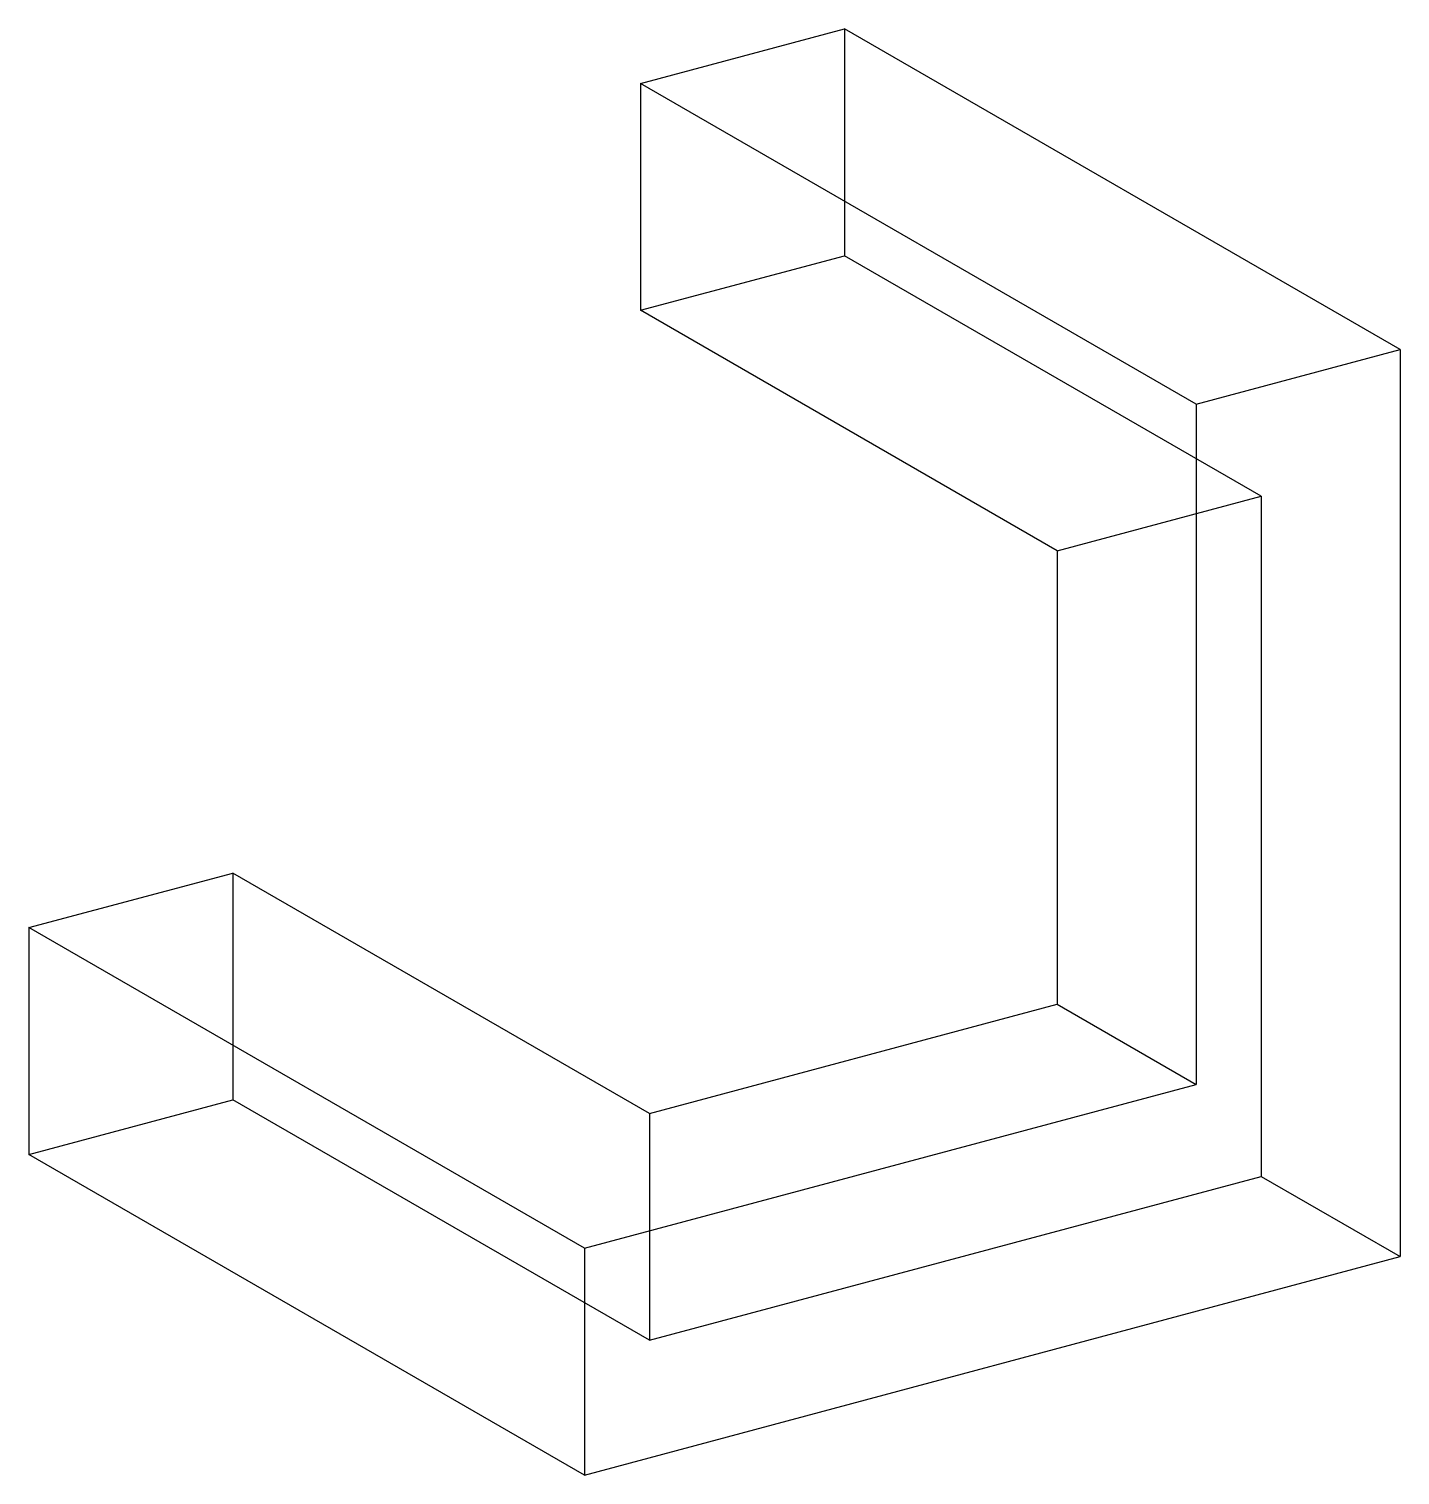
# Model space of a CAD drawing. Extents: x 6.9 to 48.6, y 0.8 to 44.8.
import ezdxf

# ---------------------------------------------------------------- set-up
doc = ezdxf.new("R2010")
doc.units = 0
doc.layers.add('10', color=7, linetype='CONTINUOUS')
doc.layers.add('3', color=7, linetype='CONTINUOUS')

msp = doc.modelspace()

# ---------------------------------------------------------------- linework, layer by layer
at = {"layer": '10', "color": 7}
for p, q in [((31.7331, 44.8253), (31.7331, 37.9298)), ((25.5348, 36.269), (31.7331, 37.9298)), ((44.401, 30.616), (31.7331, 37.9298)), ((38.2026, 28.9552), (44.401, 30.616)), ((44.401, 30.616), (44.401, 9.9295)), ((13.1381, 19.1563), (13.1381, 12.2607)), ((6.9398, 10.5999), (13.1381, 12.2607)), ((25.806, 4.9469), (13.1381, 12.2607)), ((25.806, 11.8425), (25.806, 4.9469)), ((25.806, 4.9469), (44.401, 9.9295)), ((44.401, 9.9295), (48.6236, 7.4915))]:
    msp.add_line(p, q, dxfattribs=at)
at = {"layer": '3', "color": 7}
for p, q in [((25.5348, 43.1645), (31.7331, 44.8253)), ((48.6236, 35.0736), (31.7331, 44.8253)), ((42.4253, 33.4127), (25.5348, 43.1645)), ((25.5348, 43.1645), (25.5348, 36.269)), ((38.2026, 28.9552), (25.5348, 36.269)), ((42.4253, 33.4127), (48.6236, 35.0736)), ((48.6236, 35.0736), (48.6236, 7.4915)), ((42.4253, 33.4127), (42.4253, 12.7262)), ((38.2026, 28.9552), (38.2026, 15.1641)), ((6.9398, 17.4954), (13.1381, 19.1563)), ((25.806, 11.8425), (13.1381, 19.1563)), ((23.8302, 7.7437), (6.9398, 17.4954)), ((6.9398, 17.4954), (6.9398, 10.5999)), ((25.806, 11.8425), (38.2026, 15.1641)), ((38.2026, 15.1641), (42.4253, 12.7262)), ((23.8302, 7.7437), (42.4253, 12.7262)), ((23.8302, 0.8482), (6.9398, 10.5999)), ((23.8302, 7.7437), (23.8302, 0.8482)), ((23.8302, 0.8482), (48.6236, 7.4915))]:
    msp.add_line(p, q, dxfattribs=at)

doc.saveas('drawing.dxf')
